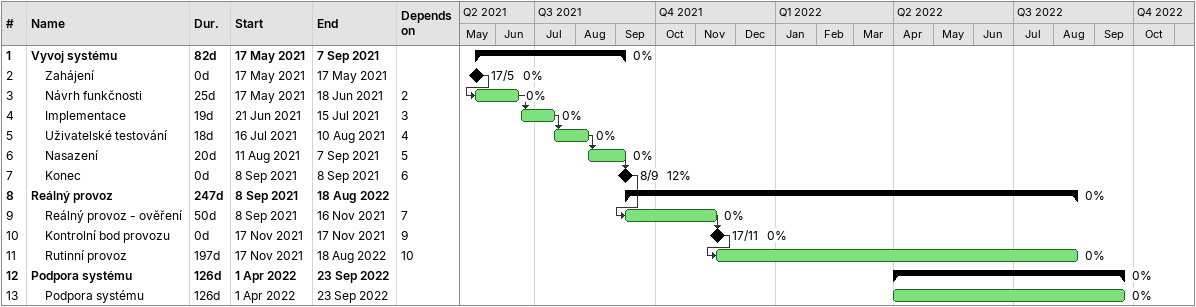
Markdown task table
| ID | Level | Task | Duration | Start | Finish | Predecessors | % complete |
|---|---|---|---|---|---|---|---|
| 1 | 1 | **Vyvoj systému** | 82d | 2021-05-17 | 2021-09-07 |  | 0 |
| 2 | 2 | Zahájení | 0d | 2021-05-17 | 2021-05-17 |  | 0 |
| 3 | 2 | Návrh funkčnosti | 25d | 2021-05-17 | 2021-06-18 | 2 | 0 |
| 4 | 2 | Implementace | 19d | 2021-06-21 | 2021-07-15 | 3 | 0 |
| 5 | 2 | Uživatelské testování | 18d | 2021-07-16 | 2021-08-10 | 4 | 0 |
| 6 | 2 | Nasazení | 20d | 2021-08-11 | 2021-09-07 | 5 | 0 |
| 7 | 2 | Konec | 0d | 2021-09-08 | 2021-09-08 | 6 | 12 |
| 8 | 1 | **Reálný provoz** | 247d | 2021-09-08 | 2022-08-18 |  | 0 |
| 9 | 2 | Reálný provoz - ověření | 50d | 2021-09-08 | 2021-11-16 | 7 | 0 |
| 10 | 2 | Kontrolní bod provozu | 0d | 2021-11-17 | 2021-11-17 | 9 | 0 |
| 11 | 2 | Rutinní provoz | 197d | 2021-11-17 | 2022-08-18 | 10 | 0 |
| 12 | 1 | **Podpora systému** | 126d | 2022-04-01 | 2022-09-23 |  | 0 |
| 13 | 2 | Podpora systému | 126d | 2022-04-01 | 2022-09-23 |  | 0 |
